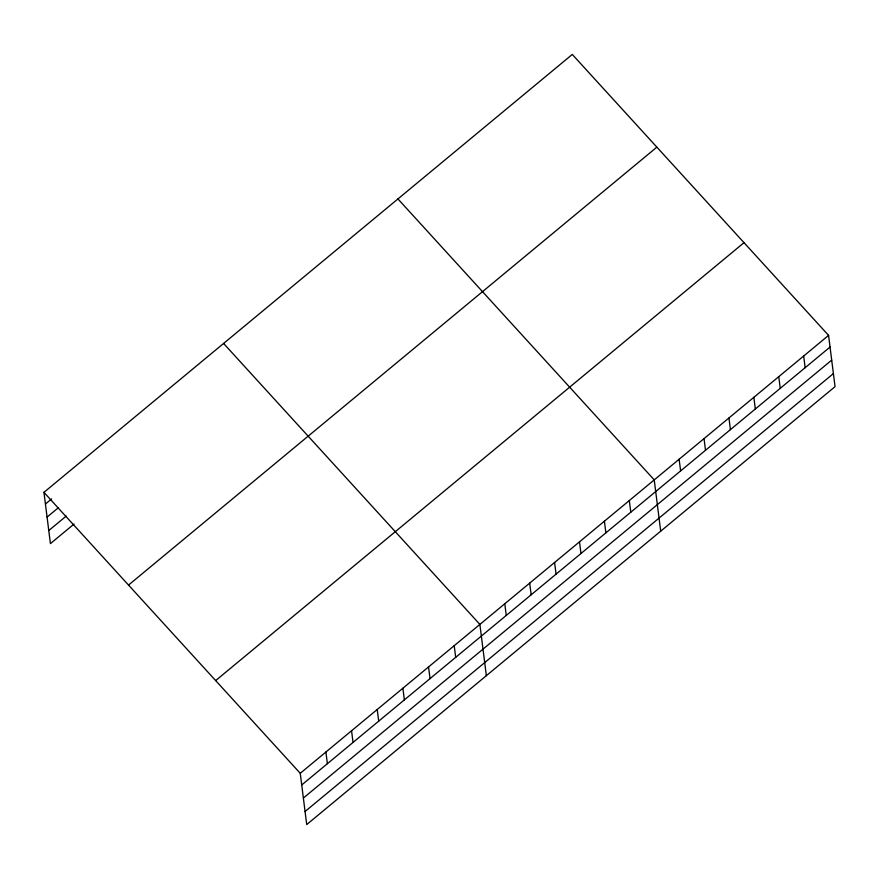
<?xml version="1.0" encoding="UTF-8"?>
<svg xmlns="http://www.w3.org/2000/svg" width="879" height="879" viewBox="0 0 879 879"><rect width="100%" height="100%" fill="white"/><g stroke="black" fill="none" stroke-linecap="round" stroke-linejoin="round"><path stroke-width="1.32" d="M43.95 492.35L572.284 54.432L828.578 335.382L835.05 386.65L306.716 824.568L300.244 773.3L43.95 492.35L50.422 543.618L74.034 524.049M45.422 504.019L51.586 498.92M47.07 517.083L58.366 507.732M48.774 530.553L66.222 516.083M128.532 585.062L656.855 147.145M215.663 680.588L743.997 242.67M300.244 773.3L828.578 335.382M301.717 784.969L830.051 347.051M303.365 798.044L831.699 360.126M305.068 811.504L833.402 373.586M397.934 198.94L654.229 479.89L660.7 531.169M223.585 343.458L479.879 624.409L486.351 675.676M803.67 356.028L805.142 367.697M778.761 376.673L780.233 388.342M753.852 397.319L755.325 408.988M728.944 417.964L730.416 429.633M704.035 438.61L705.507 450.279M679.126 459.245L680.61 470.924M629.32 500.536L630.792 512.215M604.411 521.181L605.884 532.861M579.503 541.827L580.975 553.506M554.594 562.472L556.066 574.141M529.685 583.118L531.169 594.786M504.788 603.763L506.26 615.432M454.212 645.68L455.685 657.349M428.556 666.952L430.029 678.621M402.89 688.213L404.362 699.893M377.234 709.485L378.706 721.165M351.567 730.757L353.039 742.436M325.9 752.028L327.384 763.697"/></g></svg>
